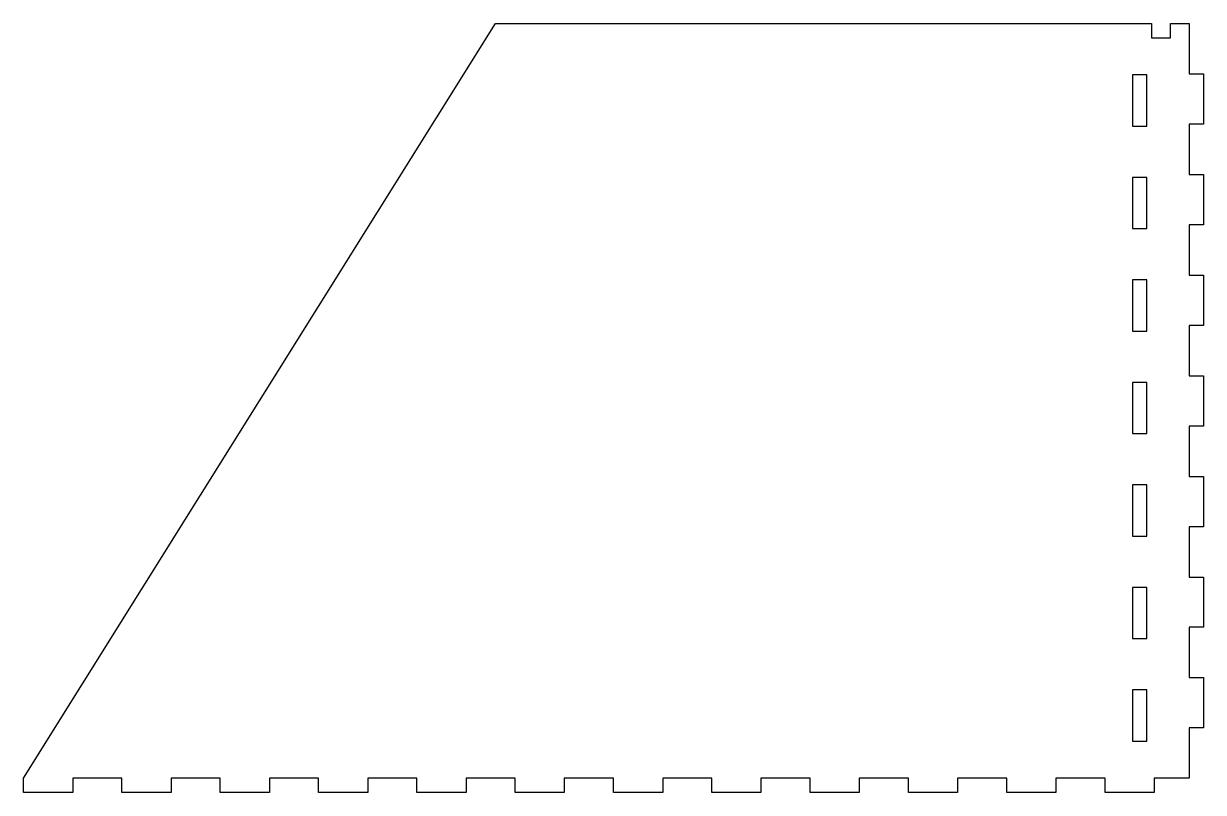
# Model space of a CAD drawing. Header units: millimetres. Extents: x -250 to 0, y 200 to 363.
import ezdxf

# ---------------------------------------------------------------- set-up
doc = ezdxf.new("R2010")
doc.units = ezdxf.units.MM
doc.layers.get('0').update_dxf_attribs({"linetype": 'CONTINUOUS'})

msp = doc.modelspace()

# ---------------------------------------------------------------- linework, layer by layer
for points in [[(-11, 363), (-11, 360), (-7, 360), (-7, 363), (-3, 363), (-3, 352.33), (0, 352.33), (0, 341.67), (-3, 341.67), (-3, 331), (0, 331), (0, 320.33), (-3, 320.33), (-3, 309.67), (0, 309.67), (0, 299), (-3, 299), (-3, 288.33), (0, 288.33), (0, 277.67), (-3, 277.67), (-3, 267), (0, 267), (0, 256.33), (-3, 256.33), (-3, 245.67), (0, 245.67), (0, 235), (-3, 235), (-3, 224.33), (0, 224.33), (0, 213.67), (-3, 213.67), (-3, 203), (-10.42, 203), (-10.42, 200), (-20.83, 200), (-20.83, 203), (-31.25, 203), (-31.25, 200), (-41.67, 200), (-41.67, 203), (-52.08, 203), (-52.08, 200), (-62.5, 200), (-62.5, 203), (-72.92, 203), (-72.92, 200), (-83.33, 200), (-83.33, 203), (-93.75, 203), (-93.75, 200), (-104.17, 200), (-104.17, 203), (-114.58, 203), (-114.58, 200), (-125, 200), (-125, 203), (-135.42, 203), (-135.42, 200), (-145.83, 200), (-145.83, 203), (-156.25, 203), (-156.25, 200), (-166.67, 200), (-166.67, 203), (-177.08, 203), (-177.08, 200), (-187.5, 200), (-187.5, 203), (-197.92, 203), (-197.92, 200), (-208.33, 200), (-208.33, 203), (-218.75, 203), (-218.75, 200), (-229.17, 200), (-229.17, 203), (-239.58, 203), (-239.58, 200), (-250, 200), (-250, 203), (-150, 363)], [(-12, 341.27), (-12, 352.13), (-15, 352.13), (-15, 341.27)], [(-12, 330.4), (-15, 330.4), (-15, 319.53), (-12, 319.53)], [(-12, 308.67), (-15, 308.67), (-15, 297.8), (-12, 297.8)], [(-12, 286.93), (-15, 286.93), (-15, 276.07), (-12, 276.07)], [(-12, 254.33), (-12, 265.2), (-15, 265.2), (-15, 254.33)], [(-12, 232.6), (-12, 243.47), (-15, 243.47), (-15, 232.6)], [(-12, 210.87), (-12, 221.73), (-15, 221.73), (-15, 210.87)]]:
    msp.add_lwpolyline(points, close=True)

doc.saveas('drawing.dxf')
